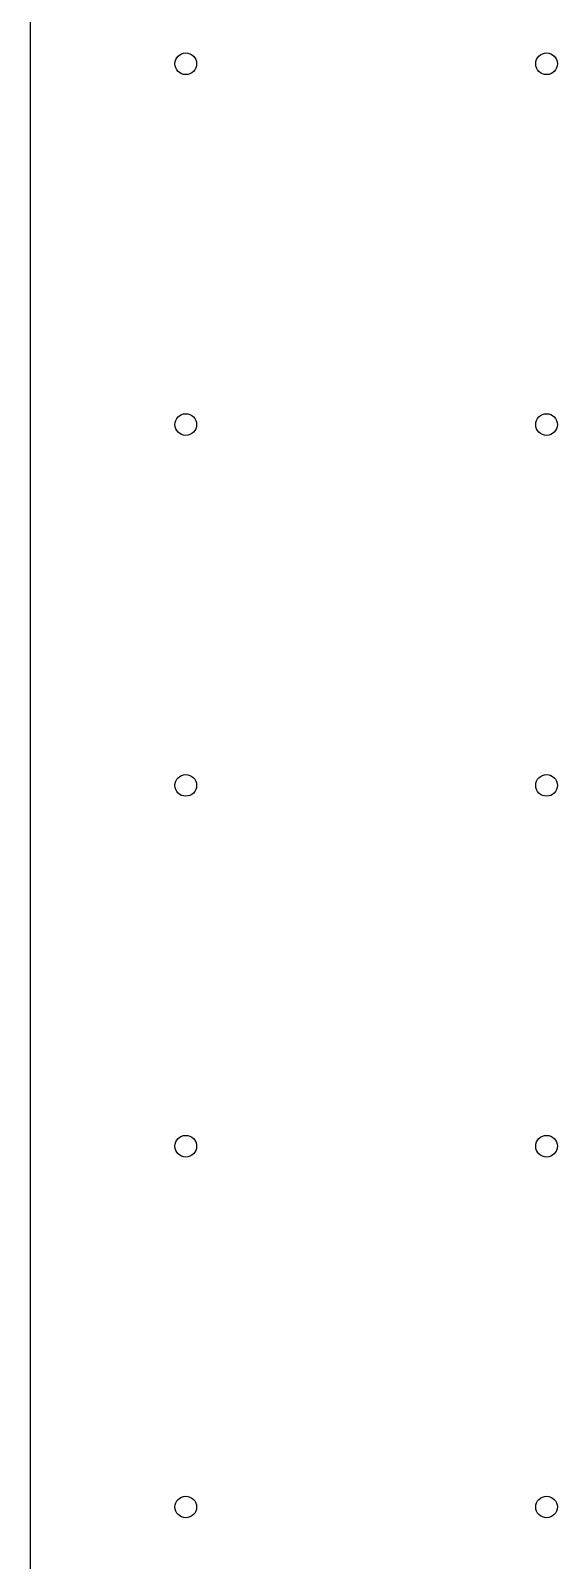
# Model space of a CAD drawing. Extents: x 4.39 to 6.32, y -5.3 to -3.37.
# Drawn here: x 4.391 to 4.678, y -4.86 to -4.026 of the extents above; entities that cross this region are included whole.
import ezdxf

# ---------------------------------------------------------------- set-up
doc = ezdxf.new("R2010")
doc.units = 0
doc.header["$MEASUREMENT"] = 0
doc.layers.add('BLACK', color=7, linetype='CONTINUOUS')

msp = doc.modelspace()

# ---------------------------------------------------------------- linework, layer by layer
at = {"layer": 'BLACK', "linetype": 'CONTINUOUS'}
for p, q in [((4.39057, -4.21037), (4.39057, -3.53071)), ((4.39057, -4.74134), (4.39057, -4.21037)), ((4.39057, -4.81417), (4.39057, -4.74134)), ((4.39057, -4.86732), (4.39057, -4.81417))]:
    msp.add_line(p, q, dxfattribs=at)
at = {"layer": 'BLACK'}
for centre in [(4.4752, -4.0437), (4.67205, -4.0437), (4.4752, -4.24055), (4.67205, -4.24055), (4.4752, -4.4374), (4.67205, -4.4374), (4.4752, -4.63425), (4.67205, -4.63425), (4.4752, -4.8311), (4.67205, -4.8311)]:
    msp.add_circle(centre, 0.00591, dxfattribs=at)

doc.saveas('drawing.dxf')
